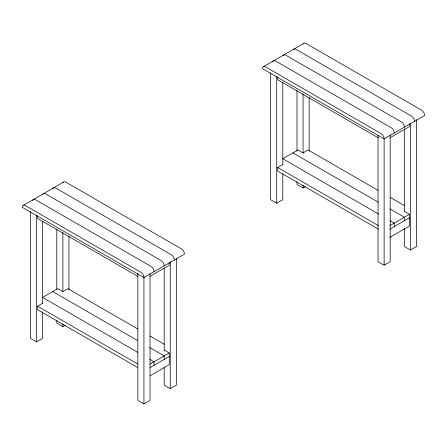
<?xml version="1.0" encoding="UTF-8"?>
<svg xmlns="http://www.w3.org/2000/svg" width="447" height="447" viewBox="0 0 447 447"><rect width="100%" height="100%" fill="white"/><g stroke="black" fill="none" stroke-linecap="round" stroke-linejoin="round"><path stroke-width="0.67" d="M23.238 205.374L63.77 181.979M263.434 66.704L303.96 43.303M137.659 367.512L37.548 309.71L37.548 306.201L42.616 303.278M378.453 229.188L277.738 171.039L277.738 167.53L282.806 164.602M143.934 277.537A4.297 2.481 60 0 0 140.894 272.273L25.39 205.586A4.297 2.481 60 0 0 22.35 207.341L143.934 277.537L184.46 254.142A4.297 2.481 60 0 0 181.421 248.873L65.916 182.192A4.297 2.481 60 0 0 63.111 182.734M384.124 138.866A4.297 2.481 60 0 0 381.084 133.603L265.579 66.916A4.297 2.481 60 0 0 262.54 68.67L384.124 138.866L424.65 115.466A4.297 2.481 60 0 0 421.61 110.202L306.106 43.515A4.297 2.481 60 0 0 303.301 44.063M30.457 211.526L30.457 338.373L36.537 341.882L42.616 338.373L42.616 311.889M56.797 320.376L56.797 323.164L62.876 326.673L65.642 325.081M150.192 276.263L169.262 265.255L169.262 262.523M270.647 72.85L270.647 199.703L276.727 203.212L282.806 199.703L282.806 173.917M296.987 181.705L296.987 184.494L303.066 188.003L305.279 186.729M389.784 137.939L409.452 126.579L409.452 123.853M150.125 364.048L169.262 352.996L169.262 364.696L150.192 375.709M389.75 225.701L409.452 214.325L409.452 226.026L389.784 237.379M150.125 367.557L169.262 356.51M389.75 229.21L409.452 217.834M137.855 273.53L137.855 400.378L143.934 403.892L150.013 400.378L150.013 273.53M164.194 367.048L164.194 385.169L170.273 388.683L176.353 385.169L176.353 258.321M378.045 135.553L378.045 261.707L384.124 265.216L390.203 261.707L390.203 134.86M404.384 228.378L404.384 246.498L410.463 250.007L416.543 246.498L416.543 119.651M378.453 137.933L277.738 79.784L277.738 77.057M378.089 190.372L308.134 149.98L303.066 152.908L298.004 149.98L282.806 158.752L378.592 214.057M390.153 197.334L404.63 205.693M404.384 211.403L409.452 214.325M292.936 152.908L378.48 202.295M389.929 208.905L404.384 217.248L404.384 220.762M390.035 220.667L394.254 223.098L394.254 226.612M277.738 167.53L378.453 225.679M137.659 276.257L37.548 218.46L37.548 215.728M137.899 329.042L67.944 288.656L62.876 291.578L57.814 288.656L42.616 297.428L137.799 352.381M149.963 336.004L164.435 344.363M164.194 350.074L169.262 352.996M52.746 291.578L137.687 340.62M149.739 347.576L164.194 355.924L164.194 359.433M149.846 359.338L154.064 361.774L154.064 365.283M37.548 306.201L137.659 364.003M410.463 123.853L410.463 250.007M404.384 128.708L404.384 211.649M384.124 138.369L384.124 265.216M309.145 97.373L309.145 151.036M303.066 93.909L303.066 153.153M303.066 185.214L303.066 188.003M296.987 90.4L296.987 151.036M282.806 82.611L282.806 164.854M276.727 76.364L276.727 203.212M170.273 261.83L170.273 388.683M164.194 268.077L164.194 350.325M143.934 277.039L143.934 403.892M68.955 236.044L68.955 289.712M62.876 232.585L62.876 291.83M62.876 323.891L62.876 326.673M56.797 229.076L56.797 289.712M42.616 221.282L42.616 303.524M36.537 215.035L36.537 341.882M404.384 127.166A4.297 2.481 60 0 0 401.345 121.902L285.845 55.216A4.297 2.481 60 0 0 283.035 55.763M394.254 133.016A4.297 2.481 60 0 0 391.214 127.753L275.71 61.066A4.297 2.481 60 0 0 272.776 61.971M414.52 121.316A4.297 2.481 60 0 0 411.48 116.052L295.975 49.366A4.297 2.481 60 0 0 293.165 49.913M164.194 265.836A4.297 2.481 60 0 0 161.155 260.573L45.655 193.892A4.297 2.481 60 0 0 43.018 194.127M154.064 271.687A4.297 2.481 60 0 0 151.025 266.423L35.52 199.736A4.297 2.481 60 0 0 32.586 200.647M174.33 259.986A4.297 2.481 60 0 0 171.29 254.723L55.786 188.042A4.297 2.481 60 0 0 53.154 188.276M52.847 188.947A4.297 2.481 60 0 1 52.975 188.584"/></g></svg>
